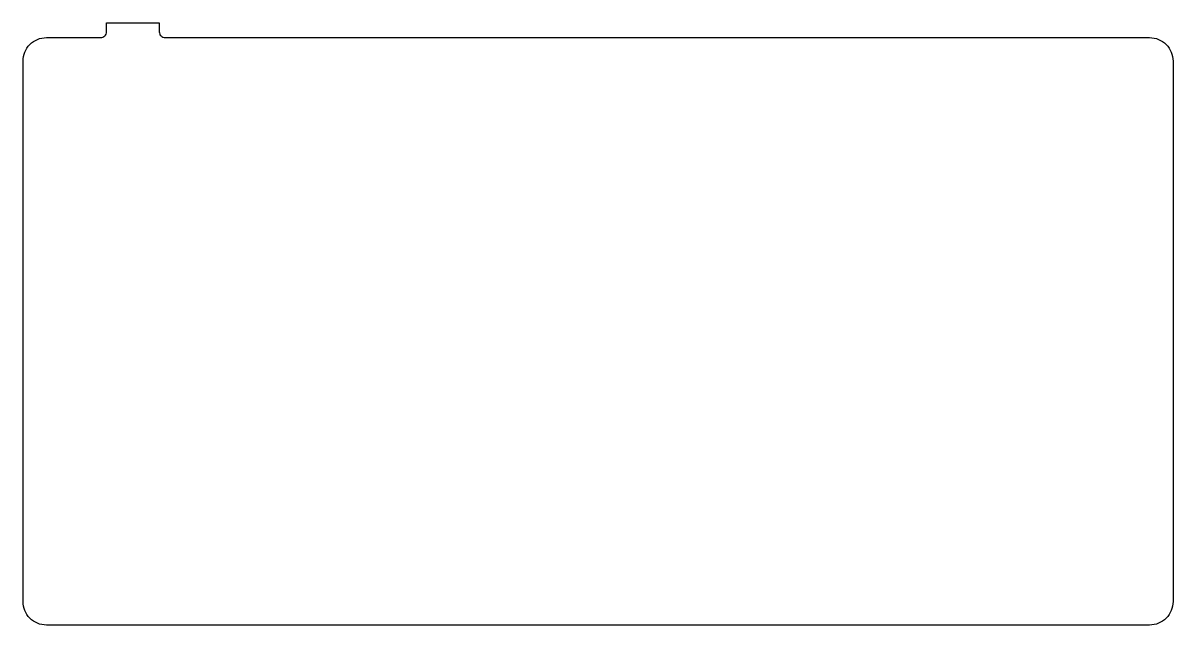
# Model space of a CAD drawing. Header units: millimetres. Extents: x 0 to 196, y 0 to 103.
import ezdxf

# ---------------------------------------------------------------- set-up
doc = ezdxf.new("R2010")
doc.units = ezdxf.units.MM
doc.layers.get('0').update_dxf_attribs({"linetype": 'CONTINUOUS'})

msp = doc.modelspace()

# ---------------------------------------------------------------- linework, layer by layer
msp.add_line((14.28, 101.381), (14.28, 102.881))
msp.add_lwpolyline([(192.425, 0), (4, 0, -0.4142136), (0, 4), (0, 96.381, -0.4142136), (4, 100.381), (13.28, 100.381, 0.4142136), (14.28, 101.381), (14.28, 102.881), (23.28, 102.881), (23.28, 101.381, 0.4142136), (24.28, 100.381), (192.425, 100.381, -0.4142136), (196.425, 96.381), (196.425, 4, -0.4142136)], format="xyb", close=True)

doc.saveas('drawing.dxf')
